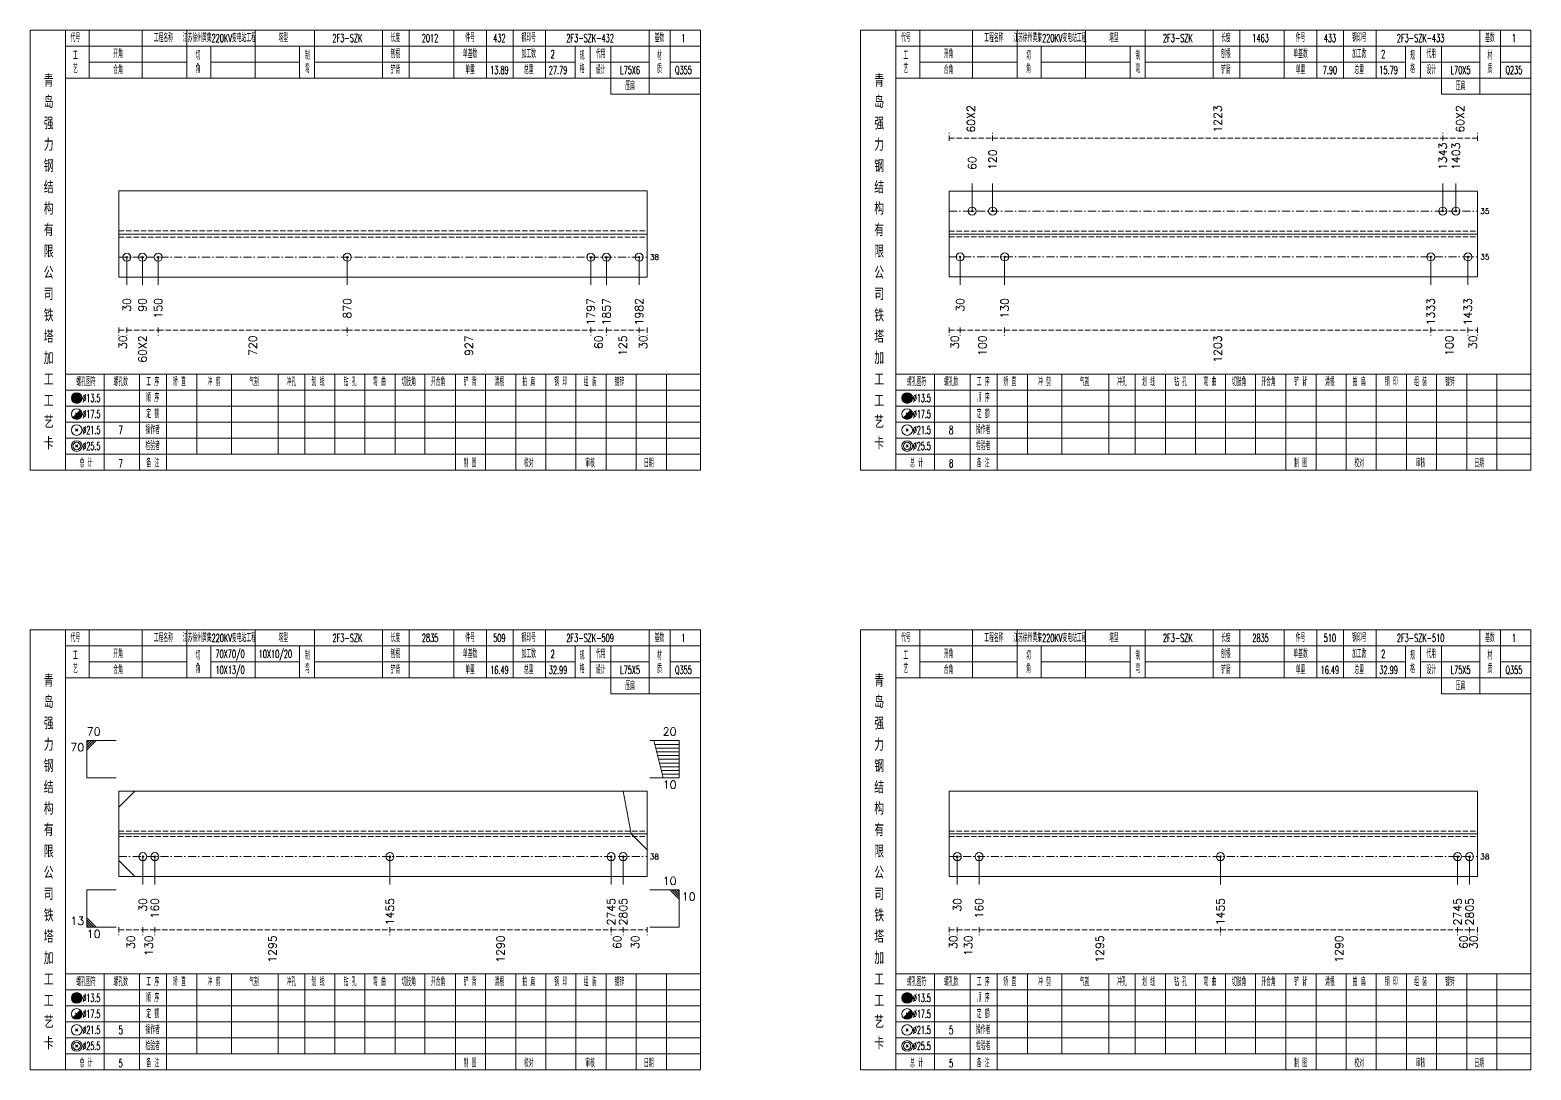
# Model space of a CAD drawing. Extents: x 0 to 4623, y -1159 to 4890.
# Drawn here: x 2803 to 3365, y 2475 to 2865 of the extents above; entities that cross this region are included whole.
import ezdxf
from ezdxf.enums import TextEntityAlignment as Align

# ---------------------------------------------------------------- set-up
doc = ezdxf.new("R2010")
doc.units = 0
doc.header["$MEASUREMENT"] = 0
doc.linetypes.add('一点画线', pattern=[5.2, 3, -1, 0.2, -1])
doc.linetypes.add('虚线', pattern=[2.75, 2, -0.75])
doc.layers.get('0').update_dxf_attribs({"linetype": 'CONTINUOUS', "lineweight": 25})
for name, color, linetype, lineweight in [('1', 7, 'CONTINUOUS', 25), ('4', 7, 'CONTINUOUS', 25), ('5', 7, 'CONTINUOUS', 25)]:
    doc.layers.add(name, color=color, linetype=linetype, lineweight=lineweight)
doc.styles.get("Standard").update_dxf_attribs({"font": 'simplex.shx', "width": 0.7, "height": 3, "bigfont": 'gbhzfs.shx'})

# ---------------------------------------------------------------- blocks, each defined once
blk = doc.blocks.new('孔21.5')
at = {"layer": '5', "color": 7, "linetype": 'Continuous', "lineweight": 13}
for p, q in [((-0.2, -0.2), (0.2, 0.2)), ((-0.2, 0.2), (0.2, -0.2))]:
    blk.add_line(p, q, dxfattribs=at)
blk.add_circle((0, 0), 1, dxfattribs=at)

msp = doc.modelspace()

# ---------------------------------------------------------------- linework, layer by layer
at = {"color": 8, "linetype": '虚线', "lineweight": 9}
for p, q in [((3147.3, 2823.5), (3147.3, 2826.5)), ((3163.549, 2823.5), (3163.549, 2826.5)), ((3163.549, 2823.5), (3163.549, 2826.5)), ((3332.297, 2823.5), (3332.297, 2826.5)), ((3332.297, 2823.5), (3332.297, 2826.5)), ((3345.4, 2823.5), (3345.4, 2826.5)), ((3147.3, 2824.5), (3163.549, 2824.5)), ((3163.549, 2824.5), (3332.297, 2824.5)), ((3332.297, 2824.5), (3345.4, 2824.5)), ((2835.9, 2753.5), (2835.9, 2750.5)), ((2835.9, 2752.5), (2838.9, 2752.5)), ((2838.9, 2753.5), (2838.9, 2750.5)), ((2838.9, 2753.5), (2838.9, 2750.5)), ((2838.9, 2752.5), (2850.669, 2752.5)), ((2850.669, 2753.5), (2850.669, 2750.5)), ((2850.669, 2753.5), (2850.669, 2750.5)), ((2850.669, 2752.5), (2921.56, 2752.5)), ((2921.56, 2753.5), (2921.56, 2750.5)), ((2921.56, 2753.5), (2921.56, 2750.5)), ((2921.56, 2752.5), (3012.831, 2752.5)), ((3012.831, 2753.5), (3012.831, 2750.5)), ((3012.831, 2753.5), (3012.831, 2750.5)), ((3012.831, 2752.5), (3018.739, 2752.5)), ((3018.739, 2753.5), (3018.739, 2750.5)), ((3018.739, 2753.5), (3018.739, 2750.5)), ((3018.739, 2752.5), (3031, 2752.5)), ((3031, 2753.5), (3031, 2750.5)), ((3031, 2753.5), (3031, 2750.5)), ((3031, 2752.5), (3034, 2752.5)), ((3034, 2753.5), (3034, 2750.5)), ((3147.3, 2753.5), (3147.3, 2750.5)), ((3147.3, 2752.5), (3151.362, 2752.5)), ((3151.362, 2753.5), (3151.362, 2750.5)), ((3151.362, 2753.5), (3151.362, 2750.5)), ((3151.362, 2752.5), (3168.049, 2752.5)), ((3168.049, 2753.5), (3168.049, 2750.5)), ((3168.049, 2753.5), (3168.049, 2750.5)), ((3168.049, 2752.5), (3327.797, 2752.5)), ((3327.797, 2753.5), (3327.797, 2750.5)), ((3327.797, 2753.5), (3327.797, 2750.5)), ((3327.797, 2752.5), (3341.776, 2752.5)), ((3341.776, 2753.5), (3341.776, 2750.5)), ((3341.776, 2753.5), (3341.776, 2750.5)), ((3341.776, 2752.5), (3345.4, 2752.5)), ((3345.4, 2753.5), (3345.4, 2750.5)), ((2835.9, 2528.5), (2835.9, 2525.5)), ((2835.9, 2527.5), (2844.9, 2527.5)), ((2844.9, 2528.5), (2844.9, 2525.5)), ((2844.9, 2528.5), (2844.9, 2525.5)), ((2844.9, 2527.5), (2849.4, 2527.5)), ((2849.4, 2528.5), (2849.4, 2525.5)), ((2849.4, 2528.5), (2849.4, 2525.5)), ((2849.4, 2527.5), (2937.57, 2527.5)), ((2937.57, 2528.5), (2937.57, 2525.5)), ((2937.57, 2528.5), (2937.57, 2525.5)), ((2937.57, 2527.5), (3020.5, 2527.5)), ((3020.5, 2528.5), (3020.5, 2525.5)), ((3020.5, 2528.5), (3020.5, 2525.5)), ((3020.5, 2527.5), (3025, 2527.5)), ((3025, 2528.5), (3025, 2525.5)), ((3025, 2528.5), (3025, 2525.5)), ((3025, 2527.5), (3034, 2527.5)), ((3034, 2528.5), (3034, 2525.5)), ((3147.3, 2528.5), (3147.3, 2525.5)), ((3147.3, 2527.5), (3150.3, 2527.5)), ((3150.3, 2528.5), (3150.3, 2525.5)), ((3150.3, 2528.5), (3150.3, 2525.5)), ((3150.3, 2527.5), (3158.48, 2527.5)), ((3158.48, 2528.5), (3158.48, 2525.5)), ((3158.48, 2528.5), (3158.48, 2525.5)), ((3158.48, 2527.5), (3248.97, 2527.5)), ((3248.97, 2528.5), (3248.97, 2525.5)), ((3248.97, 2528.5), (3248.97, 2525.5)), ((3248.97, 2527.5), (3337.9, 2527.5)), ((3337.9, 2528.5), (3337.9, 2525.5)), ((3337.9, 2528.5), (3337.9, 2525.5)), ((3337.9, 2527.5), (3342.4, 2527.5)), ((3342.4, 2528.5), (3342.4, 2525.5)), ((3342.4, 2528.5), (3342.4, 2525.5)), ((3342.4, 2527.5), (3345.4, 2527.5)), ((3345.4, 2528.5), (3345.4, 2525.5))]:
    msp.add_line(p, q, dxfattribs=at)
at = {"color": 7, "linetype": 'Continuous', "lineweight": 18}
for p, q in [((2835.9, 2804.7), (2835.9, 2772.3)), ((2835.9, 2804.7), (3034, 2804.7)), ((3034, 2804.7), (3034, 2772.3)), ((3147.3, 2804.571), (3147.3, 2772.429)), ((3147.3, 2804.571), (3345.4, 2804.571)), ((3345.4, 2804.571), (3345.4, 2772.429)), ((2835.9, 2788.5), (3034, 2788.5)), ((3147.3, 2788.5), (3345.4, 2788.5)), ((2835.9, 2579.5), (2835.9, 2547.5)), ((2835.9, 2579.5), (3034, 2579.5)), ((3034, 2579.5), (3034, 2547.5)), ((3147.3, 2579.5), (3147.3, 2547.5)), ((3147.3, 2579.5), (3345.4, 2579.5)), ((3345.4, 2579.5), (3345.4, 2547.5)), ((2835.9, 2563.5), (3034, 2563.5)), ((3147.3, 2563.5), (3345.4, 2563.5))]:
    msp.add_line(p, q, dxfattribs=at)
at = {"color": 7, "linetype": 'Continuous', "lineweight": 13}
for p, q in [((3155.862, 2797.071), (3155.862, 2807.5)), ((3163.549, 2797.071), (3163.549, 2807.5)), ((3332.297, 2797.071), (3332.297, 2807.5)), ((3337.276, 2797.071), (3337.276, 2807.5)), ((2838.9, 2779.8), (2838.9, 2769.5)), ((2844.761, 2779.8), (2844.761, 2769.5)), ((2850.669, 2779.8), (2850.669, 2769.5)), ((2921.56, 2779.8), (2921.56, 2769.5)), ((3012.831, 2779.8), (3012.831, 2769.5)), ((3018.739, 2779.8), (3018.739, 2769.5)), ((3031, 2779.8), (3031, 2769.5)), ((3151.362, 2779.929), (3151.362, 2769.5)), ((3168.049, 2779.929), (3168.049, 2769.5)), ((3327.797, 2779.929), (3327.797, 2769.5)), ((3341.776, 2779.929), (3341.776, 2769.5)), ((2823.9, 2598.5), (2834.9, 2598.5)), ((2823.9, 2584.5), (2823.9, 2598.5)), ((2824.775, 2598.5), (2823.9, 2597.625)), ((2825.65, 2598.5), (2823.9, 2596.75)), ((2826.525, 2598.5), (2823.9, 2595.875)), ((2827.4, 2598.5), (2823.9, 2595)), ((3046, 2598.5), (3035, 2598.5)), ((3040, 2584.5), (3036.5, 2598.5)), ((3046, 2597.1), (3036.85, 2597.1)), ((3046, 2595.7), (3037.2, 2595.7)), ((3046, 2584.5), (3046, 2598.5)), ((3046, 2594.3), (3037.55, 2594.3)), ((3046, 2592.9), (3037.9, 2592.9)), ((3046, 2591.5), (3038.25, 2591.5)), ((3046, 2590.1), (3038.6, 2590.1)), ((2823.9, 2584.5), (2834.9, 2584.5)), ((3046, 2584.5), (3035, 2584.5)), ((3046, 2588.7), (3038.95, 2588.7)), ((3046, 2587.3), (3039.3, 2587.3)), ((3046, 2585.9), (3039.65, 2585.9)), ((2835.9, 2573.5), (2841.9, 2579.5)), ((3028, 2563.5), (3025, 2579.5)), ((3034, 2557.5), (3028, 2563.5)), ((2835.9, 2553.5), (2841.9, 2547.5)), ((2844.9, 2555), (2844.9, 2544.5)), ((2849.4, 2555), (2849.4, 2544.5)), ((2937.57, 2555), (2937.57, 2544.5)), ((3020.5, 2555), (3020.5, 2544.5)), ((3025, 2555), (3025, 2544.5)), ((3150.3, 2555), (3150.3, 2544.5)), ((3158.48, 2555), (3158.48, 2544.5)), ((3248.97, 2555), (3248.97, 2544.5)), ((3337.9, 2555), (3337.9, 2544.5)), ((3342.4, 2555), (3342.4, 2544.5)), ((2823.9, 2542.5), (2834.9, 2542.5)), ((2823.9, 2542.5), (2823.9, 2528.5)), ((3046, 2542.5), (3035, 2542.5)), ((3042.5, 2542.5), (3046, 2539)), ((3043.375, 2542.5), (3046, 2539.875)), ((3044.25, 2542.5), (3046, 2540.75)), ((3045.125, 2542.5), (3046, 2541.625)), ((3046, 2542.5), (3046, 2528.5)), ((2827.4, 2528.5), (2823.9, 2532)), ((2826.525, 2528.5), (2823.9, 2531.125)), ((2825.65, 2528.5), (2823.9, 2530.25)), ((2824.775, 2528.5), (2823.9, 2529.375)), ((2823.9, 2528.5), (2834.9, 2528.5)), ((3046, 2528.5), (3035, 2528.5))]:
    msp.add_line(p, q, dxfattribs=at)
at = {"color": 3, "linetype": '一点画线', "lineweight": 13}
for p, q in [((3147.3, 2797.071), (3345.4, 2797.071)), ((2835.9, 2779.8), (3034, 2779.8)), ((3147.3, 2779.929), (3345.4, 2779.929)), ((2835.9, 2555), (3034, 2555)), ((3147.3, 2555), (3345.4, 2555))]:
    msp.add_line(p, q, dxfattribs=at)
at = {"color": 1, "linetype": '虚线', "lineweight": 18}
for p, q in [((2835.9, 2789.7), (3034, 2789.7)), ((2835.9, 2787.3), (3034, 2787.3)), ((3147.3, 2789.571), (3345.4, 2789.571)), ((3147.3, 2787.429), (3345.4, 2787.429)), ((2835.9, 2564.5), (3034, 2564.5)), ((2835.9, 2562.5), (3034, 2562.5)), ((3147.3, 2564.5), (3345.4, 2564.5)), ((3147.3, 2562.5), (3345.4, 2562.5))]:
    msp.add_line(p, q, dxfattribs=at)
at = {"layer": '1', "color": 7, "linetype": 'Continuous', "lineweight": 18}
for p, q in [((2835.9, 2772.3), (3034, 2772.3)), ((3147.3, 2772.429), (3345.4, 2772.429)), ((2835.9, 2547.5), (3034, 2547.5)), ((3147.3, 2547.5), (3345.4, 2547.5))]:
    msp.add_line(p, q, dxfattribs=at)
at = {"layer": '4', "color": 1, "linetype": 'Continuous', "lineweight": 18}
for p, q in [((2815.9, 2700), (2815.9, 2865)), ((2824.8, 2847), (2824.8, 2865)), ((2844.6, 2847), (2844.6, 2865)), ((2861.4, 2847), (2861.4, 2865)), ((2887, 2847), (2887, 2865)), ((2909.3, 2847), (2909.3, 2865)), ((2934.8, 2847), (2934.8, 2865)), ((2944.8, 2847), (2944.8, 2865)), ((2961.5, 2847), (2961.5, 2865)), ((2973.7, 2847), (2973.7, 2865)), ((2983.7, 2847), (2983.7, 2865)), ((2995.9, 2847), (2995.9, 2865)), ((3034.8, 2841), (3034.8, 2865)), ((3042.6, 2847), (3042.6, 2865)), ((3127.3, 2700), (3127.3, 2865)), ((3136.2, 2847), (3136.2, 2865)), ((3156, 2847), (3156, 2865)), ((3172.8, 2847), (3172.8, 2865)), ((3198.4, 2847), (3198.4, 2865)), ((3220.7, 2847), (3220.7, 2865)), ((3246.2, 2847), (3246.2, 2865)), ((3256.2, 2847), (3256.2, 2865)), ((3272.9, 2847), (3272.9, 2865)), ((3285.1, 2847), (3285.1, 2865)), ((3295.1, 2847), (3295.1, 2865)), ((3307.3, 2847), (3307.3, 2865)), ((3346.2, 2841), (3346.2, 2865)), ((3354, 2847), (3354, 2865)), ((2815.9, 2859), (3054, 2859)), ((2870.4, 2847), (2870.4, 2859)), ((2903.7, 2847), (2903.7, 2859)), ((3007, 2847), (3007, 2859)), ((3012.6, 2847), (3012.6, 2859)), ((3020.4, 2841), (3020.4, 2859)), ((3127.3, 2859), (3365.4, 2859)), ((3181.8, 2847), (3181.8, 2859)), ((3215.1, 2847), (3215.1, 2859)), ((3318.4, 2847), (3318.4, 2859)), ((3324, 2847), (3324, 2859)), ((3331.8, 2841), (3331.8, 2859)), ((2824.8, 2853), (2861.4, 2853)), ((2870.4, 2853), (2903.7, 2853)), ((2909.3, 2853), (3007, 2853)), ((3012.6, 2853), (3034.8, 2853)), ((3042.6, 2853), (3054, 2853)), ((3136.2, 2853), (3172.8, 2853)), ((3181.8, 2853), (3215.1, 2853)), ((3220.7, 2853), (3318.4, 2853)), ((3324, 2853), (3346.2, 2853)), ((3354, 2853), (3365.4, 2853)), ((2815.9, 2847), (3054, 2847)), ((3127.3, 2847), (3365.4, 2847)), ((3020.4, 2841), (3054, 2841)), ((3331.8, 2841), (3365.4, 2841)), ((2815.9, 2736), (3054, 2736)), ((2830.4, 2700), (2830.4, 2736)), ((2843.7, 2700), (2843.7, 2736)), ((2853.8, 2700), (2853.8, 2736)), ((2865.2, 2706), (2865.2, 2736)), ((2878.1, 2706), (2878.1, 2736)), ((2895.7, 2706), (2895.7, 2736)), ((2905.6, 2706), (2905.6, 2736)), ((2916.9, 2706), (2916.9, 2736)), ((2928.2, 2706), (2928.2, 2736)), ((2939.5, 2706), (2939.5, 2736)), ((2950.7, 2706), (2950.7, 2736)), ((2962.1, 2706), (2962.1, 2736)), ((2973.4, 2706), (2973.4, 2736)), ((2984.7, 2706), (2984.7, 2736)), ((2996, 2706), (2996, 2736)), ((3007.3, 2706), (3007.3, 2736)), ((3018.6, 2706), (3018.6, 2736)), ((3029.9, 2706), (3029.9, 2736)), ((3041.2, 2706), (3041.2, 2736)), ((3127.3, 2736), (3365.4, 2736)), ((3141.8, 2700), (3141.8, 2736)), ((3155.1, 2700), (3155.1, 2736)), ((3165.2, 2700), (3165.2, 2736)), ((3176.6, 2706), (3176.6, 2736)), ((3189.5, 2706), (3189.5, 2736)), ((3207.1, 2706), (3207.1, 2736)), ((3217, 2706), (3217, 2736)), ((3228.3, 2706), (3228.3, 2736)), ((3239.6, 2706), (3239.6, 2736)), ((3250.9, 2706), (3250.9, 2736)), ((3262.1, 2706), (3262.1, 2736)), ((3273.5, 2706), (3273.5, 2736)), ((3284.8, 2706), (3284.8, 2736)), ((3296.1, 2706), (3296.1, 2736)), ((3307.4, 2706), (3307.4, 2736)), ((3318.7, 2706), (3318.7, 2736)), ((3330, 2706), (3330, 2736)), ((3341.3, 2706), (3341.3, 2736)), ((3352.6, 2706), (3352.6, 2736)), ((2815.9, 2730), (3054, 2730)), ((3127.3, 2730), (3365.4, 2730)), ((2815.9, 2724), (3054, 2724)), ((3127.3, 2724), (3365.4, 2724)), ((2815.9, 2718), (3054, 2718)), ((3127.3, 2718), (3365.4, 2718)), ((2815.9, 2712), (3054, 2712)), ((3127.3, 2712), (3365.4, 2712)), ((2815.9, 2706), (3054, 2706)), ((2962.1, 2700), (2962.1, 2706)), ((2973.4, 2700), (2973.4, 2706)), ((2984.7, 2700), (2984.7, 2706)), ((2996, 2700), (2996, 2706)), ((3007.3, 2700), (3007.3, 2706)), ((3018.6, 2700), (3018.6, 2706)), ((3029.9, 2700), (3029.9, 2706)), ((3041.2, 2700), (3041.2, 2706)), ((3127.3, 2706), (3365.4, 2706)), ((3273.5, 2700), (3273.5, 2706)), ((3284.8, 2700), (3284.8, 2706)), ((3296.1, 2700), (3296.1, 2706)), ((3307.4, 2700), (3307.4, 2706)), ((3318.7, 2700), (3318.7, 2706)), ((3330, 2700), (3330, 2706)), ((3341.3, 2700), (3341.3, 2706)), ((3352.6, 2700), (3352.6, 2706)), ((2815.9, 2475), (2815.9, 2640)), ((2824.8, 2622), (2824.8, 2640)), ((2844.6, 2622), (2844.6, 2640)), ((2861.4, 2622), (2861.4, 2640)), ((2887, 2622), (2887, 2640)), ((2909.3, 2622), (2909.3, 2640)), ((2934.8, 2622), (2934.8, 2640)), ((2944.8, 2622), (2944.8, 2640)), ((2961.5, 2622), (2961.5, 2640)), ((2973.7, 2622), (2973.7, 2640)), ((2983.7, 2622), (2983.7, 2640)), ((2995.9, 2622), (2995.9, 2640)), ((3034.8, 2616), (3034.8, 2640)), ((3042.6, 2622), (3042.6, 2640)), ((3127.3, 2475), (3127.3, 2640)), ((3136.2, 2622), (3136.2, 2640)), ((3156, 2622), (3156, 2640)), ((3172.8, 2622), (3172.8, 2640)), ((3198.4, 2622), (3198.4, 2640)), ((3220.7, 2622), (3220.7, 2640)), ((3246.2, 2622), (3246.2, 2640)), ((3256.2, 2622), (3256.2, 2640)), ((3272.9, 2622), (3272.9, 2640)), ((3285.1, 2622), (3285.1, 2640)), ((3295.1, 2622), (3295.1, 2640)), ((3307.3, 2622), (3307.3, 2640)), ((3346.2, 2616), (3346.2, 2640)), ((3354, 2622), (3354, 2640)), ((2815.9, 2634), (3054, 2634)), ((2870.4, 2622), (2870.4, 2634)), ((2903.7, 2622), (2903.7, 2634)), ((3007, 2622), (3007, 2634)), ((3012.6, 2622), (3012.6, 2634)), ((3020.4, 2616), (3020.4, 2634)), ((3127.3, 2634), (3365.4, 2634)), ((3181.8, 2622), (3181.8, 2634)), ((3215.1, 2622), (3215.1, 2634)), ((3318.4, 2622), (3318.4, 2634)), ((3324, 2622), (3324, 2634)), ((3331.8, 2616), (3331.8, 2634)), ((2824.8, 2628), (2861.4, 2628)), ((2870.4, 2628), (2903.7, 2628)), ((2909.3, 2628), (3007, 2628)), ((3012.6, 2628), (3034.8, 2628)), ((3042.6, 2628), (3054, 2628)), ((3136.2, 2628), (3172.8, 2628)), ((3181.8, 2628), (3215.1, 2628)), ((3220.7, 2628), (3318.4, 2628)), ((3324, 2628), (3346.2, 2628)), ((3354, 2628), (3365.4, 2628)), ((2815.9, 2622), (3054, 2622)), ((3127.3, 2622), (3365.4, 2622)), ((3020.4, 2616), (3054, 2616)), ((3331.8, 2616), (3365.4, 2616)), ((2815.9, 2511), (3054, 2511)), ((2830.4, 2475), (2830.4, 2511)), ((2843.7, 2475), (2843.7, 2511)), ((2853.8, 2475), (2853.8, 2511)), ((2865.2, 2481), (2865.2, 2511)), ((2878.1, 2481), (2878.1, 2511)), ((2895.7, 2481), (2895.7, 2511)), ((2905.6, 2481), (2905.6, 2511)), ((2916.9, 2481), (2916.9, 2511)), ((2928.2, 2481), (2928.2, 2511)), ((2939.5, 2481), (2939.5, 2511)), ((2950.7, 2481), (2950.7, 2511)), ((2962.1, 2481), (2962.1, 2511)), ((2973.4, 2481), (2973.4, 2511)), ((2984.7, 2481), (2984.7, 2511)), ((2996, 2481), (2996, 2511)), ((3007.3, 2481), (3007.3, 2511)), ((3018.6, 2481), (3018.6, 2511)), ((3029.9, 2481), (3029.9, 2511)), ((3041.2, 2481), (3041.2, 2511)), ((3127.3, 2511), (3365.4, 2511)), ((3141.8, 2475), (3141.8, 2511)), ((3155.1, 2475), (3155.1, 2511)), ((3165.2, 2475), (3165.2, 2511)), ((3176.6, 2481), (3176.6, 2511)), ((3189.5, 2481), (3189.5, 2511)), ((3207.1, 2481), (3207.1, 2511)), ((3217, 2481), (3217, 2511)), ((3228.3, 2481), (3228.3, 2511)), ((3239.6, 2481), (3239.6, 2511)), ((3250.9, 2481), (3250.9, 2511)), ((3262.1, 2481), (3262.1, 2511)), ((3273.5, 2481), (3273.5, 2511)), ((3284.8, 2481), (3284.8, 2511)), ((3296.1, 2481), (3296.1, 2511)), ((3307.4, 2481), (3307.4, 2511)), ((3318.7, 2481), (3318.7, 2511)), ((3330, 2481), (3330, 2511)), ((3341.3, 2481), (3341.3, 2511)), ((3352.6, 2481), (3352.6, 2511)), ((2815.9, 2505), (3054, 2505)), ((3127.3, 2505), (3365.4, 2505)), ((2815.9, 2499), (3054, 2499)), ((3127.3, 2499), (3365.4, 2499)), ((2815.9, 2493), (3054, 2493)), ((3127.3, 2493), (3365.4, 2493)), ((2815.9, 2487), (3054, 2487)), ((3127.3, 2487), (3365.4, 2487)), ((2815.9, 2481), (3054, 2481)), ((2962.1, 2475), (2962.1, 2481)), ((2973.4, 2475), (2973.4, 2481)), ((2984.7, 2475), (2984.7, 2481)), ((2996, 2475), (2996, 2481)), ((3007.3, 2475), (3007.3, 2481)), ((3018.6, 2475), (3018.6, 2481)), ((3029.9, 2475), (3029.9, 2481)), ((3041.2, 2475), (3041.2, 2481)), ((3127.3, 2481), (3365.4, 2481)), ((3273.5, 2475), (3273.5, 2481)), ((3284.8, 2475), (3284.8, 2481)), ((3296.1, 2475), (3296.1, 2481)), ((3307.4, 2475), (3307.4, 2481)), ((3318.7, 2475), (3318.7, 2481)), ((3330, 2475), (3330, 2481)), ((3341.3, 2475), (3341.3, 2481)), ((3352.6, 2475), (3352.6, 2481))]:
    msp.add_line(p, q, dxfattribs=at)
at = {"layer": '4', "color": 7, "linetype": 'Continuous', "lineweight": 13}
for p, q in [((2819.9, 2726.8), (2820.3, 2727.2)), ((2820.3, 2726.8), (2819.9, 2727.2)), ((3131.3, 2726.8), (3131.7, 2727.2)), ((3131.7, 2726.8), (3131.3, 2727.2)), ((2818.686, 2719.586), (2821.514, 2722.414)), ((2819.7, 2721.4), (2820.5, 2720.6)), ((3130.086, 2719.586), (3132.914, 2722.414)), ((3131.1, 2721.4), (3131.9, 2720.6)), ((2819.7, 2714.6), (2820.5, 2715.4)), ((2819.7, 2715.4), (2820.5, 2714.6)), ((3131.1, 2714.6), (3131.9, 2715.4)), ((3131.1, 2715.4), (3131.9, 2714.6)), ((2819.7, 2708.6), (2820.5, 2709.4)), ((2819.7, 2709.4), (2820.5, 2708.6)), ((3131.1, 2708.6), (3131.9, 2709.4)), ((3131.1, 2709.4), (3131.9, 2708.6)), ((2819.9, 2501.8), (2820.3, 2502.2)), ((2820.3, 2501.8), (2819.9, 2502.2)), ((3131.3, 2501.8), (3131.7, 2502.2)), ((3131.7, 2501.8), (3131.3, 2502.2)), ((2818.686, 2494.586), (2821.514, 2497.414)), ((2819.7, 2496.4), (2820.5, 2495.6)), ((3130.086, 2494.586), (3132.914, 2497.414)), ((3131.1, 2496.4), (3131.9, 2495.6)), ((2819.7, 2489.6), (2820.5, 2490.4)), ((2819.7, 2490.4), (2820.5, 2489.6)), ((3131.1, 2489.6), (3131.9, 2490.4)), ((3131.1, 2490.4), (3131.9, 2489.6)), ((2819.7, 2483.6), (2820.5, 2484.4)), ((2819.7, 2484.4), (2820.5, 2483.6)), ((3131.1, 2483.6), (3131.9, 2484.4)), ((3131.1, 2484.4), (3131.9, 2483.6))]:
    msp.add_line(p, q, dxfattribs=at)
at = {"layer": '4', "color": 1, "linetype": 'Continuous', "lineweight": 18}
for points in [[(2802.6, 2865), (2802.6, 2700), (3054, 2700), (3054, 2865)], [(3114, 2865), (3114, 2700), (3365.4, 2700), (3365.4, 2865)], [(2802.6, 2640), (2802.6, 2475), (3054, 2475), (3054, 2640)], [(3114, 2640), (3114, 2475), (3365.4, 2475), (3365.4, 2640)]]:
    msp.add_lwpolyline(points, close=True, dxfattribs=at)
at = {"layer": '4', "color": 7, "linetype": 'Continuous', "lineweight": 13}
for centre, radius in [((2820.1, 2727), 2), ((2820.1, 2727), 1.8), ((2820.1, 2727), 1.6), ((2820.1, 2727), 1.4), ((2820.1, 2727), 1.2), ((2820.1, 2727), 1), ((2820.1, 2727), 0.8), ((2820.1, 2727), 0.6), ((2820.1, 2727), 0.4), ((2820.1, 2727), 0.2), ((3131.5, 2727), 2), ((3131.5, 2727), 1.8), ((3131.5, 2727), 1.6), ((3131.5, 2727), 1.4), ((3131.5, 2727), 1.2), ((3131.5, 2727), 1), ((3131.5, 2727), 0.8), ((3131.5, 2727), 0.6), ((3131.5, 2727), 0.4), ((3131.5, 2727), 0.2), ((2820.1, 2721), 2), ((3131.5, 2721), 2), ((2820.1, 2715), 2), ((3131.5, 2715), 2), ((2820.1, 2709), 2), ((2820.1, 2709), 1.4), ((3131.5, 2709), 2), ((3131.5, 2709), 1.4), ((2820.1, 2502), 2), ((2820.1, 2502), 1.8), ((2820.1, 2502), 1.6), ((2820.1, 2502), 1.4), ((2820.1, 2502), 1.2), ((2820.1, 2502), 1), ((2820.1, 2502), 0.8), ((2820.1, 2502), 0.6), ((2820.1, 2502), 0.4), ((2820.1, 2502), 0.2), ((3131.5, 2502), 2), ((3131.5, 2502), 1.8), ((3131.5, 2502), 1.6), ((3131.5, 2502), 1.4), ((3131.5, 2502), 1.2), ((3131.5, 2502), 1), ((3131.5, 2502), 0.8), ((3131.5, 2502), 0.6), ((3131.5, 2502), 0.4), ((3131.5, 2502), 0.2), ((2820.1, 2496), 2), ((3131.5, 2496), 2), ((2820.1, 2490), 2), ((3131.5, 2490), 2), ((2820.1, 2484), 2), ((2820.1, 2484), 1.4), ((3131.5, 2484), 2), ((3131.5, 2484), 1.4)]:
    msp.add_circle(centre, radius, dxfattribs=at)
for centre, radius in [((2820.1, 2721), 1.8), ((2820.1, 2721), 1.6), ((2820.1, 2721), 1.4), ((2820.1, 2721), 1.2), ((2820.1, 2721), 1), ((2820.1, 2721), 0.8), ((2820.1, 2721), 0.6), ((2820.1, 2721), 0.4), ((2820.1, 2721), 0.2), ((3131.5, 2721), 1.8), ((3131.5, 2721), 1.6), ((3131.5, 2721), 1.4), ((3131.5, 2721), 1.2), ((3131.5, 2721), 1), ((3131.5, 2721), 0.8), ((3131.5, 2721), 0.6), ((3131.5, 2721), 0.4), ((3131.5, 2721), 0.2), ((2820.1, 2496), 1.8), ((2820.1, 2496), 1.6), ((2820.1, 2496), 1.4), ((2820.1, 2496), 1.2), ((2820.1, 2496), 1), ((2820.1, 2496), 0.8), ((2820.1, 2496), 0.6), ((2820.1, 2496), 0.4), ((2820.1, 2496), 0.2), ((3131.5, 2496), 1.8), ((3131.5, 2496), 1.6), ((3131.5, 2496), 1.4), ((3131.5, 2496), 1.2), ((3131.5, 2496), 1), ((3131.5, 2496), 0.8), ((3131.5, 2496), 0.6), ((3131.5, 2496), 0.4), ((3131.5, 2496), 0.2)]:
    msp.add_arc(centre, radius, 225, 45, dxfattribs=at)

# ---------------------------------------------------------------- block references
at = {"color": 7, "linetype": 'Continuous', "lineweight": 13, "xscale": 1.5, "yscale": 1.5, "zscale": 1.5}
for p in [(3155.862, 2797.071), (3163.549, 2797.071), (3332.297, 2797.071), (3337.276, 2797.071)]:
    msp.add_blockref('孔21.5', p, dxfattribs=at)
at = {"layer": '1', "color": 7, "linetype": 'Continuous', "lineweight": 13, "xscale": 1.5, "yscale": 1.5, "zscale": 1.5}
for p in [(2838.9, 2779.8), (2844.761, 2779.8), (2850.669, 2779.8), (2921.56, 2779.8), (3012.831, 2779.8), (3018.739, 2779.8), (3031, 2779.8), (3151.362, 2779.929), (3168.049, 2779.929), (3327.797, 2779.929), (3341.776, 2779.929), (2844.9, 2555), (2849.4, 2555), (2937.57, 2555), (3020.5, 2555), (3025, 2555), (3150.3, 2555), (3158.48, 2555), (3248.97, 2555), (3337.9, 2555), (3342.4, 2555)]:
    msp.add_blockref('孔21.5', p, dxfattribs=at)

# ---------------------------------------------------------------- texts
at = {"color": 8, "linetype": 'Continuous', "lineweight": 9}
for s, p in [('60X2', (3155.424, 2826.5)), ('1223', (3247.923, 2826.5)), ('60X2', (3338.849, 2826.5))]:
    msp.add_text(s, height=3, rotation=90, dxfattribs=at).set_placement(p, align=Align.MIDDLE_LEFT)
at = {"color": 7, "linetype": 'Continuous', "lineweight": 13}
for s, p in [('120', (3163.549, 2812.5)), ('1343', (3332.297, 2812.5)), ('1403', (3337.276, 2812.5)), ('60', (3155.862, 2812.5))]:
    msp.add_text(s, height=3, rotation=90, dxfattribs=at).set_placement(p, align=Align.MIDDLE_LEFT)
for s, p in [('35', (3346.4, 2797.071)), ('38', (3035, 2779.8)), ('35', (3346.4, 2779.929)), ('38', (3035, 2555)), ('38', (3346.4, 2555))]:
    msp.add_text(s, height=2, dxfattribs=at).set_placement(p, align=Align.MIDDLE_LEFT)
at = {"color": 8, "linetype": 'Continuous', "lineweight": 9}
for s, p in [('30', (2837.4, 2750.5)), ('60X2', (2844.784, 2750.5)), ('720', (2886.114, 2750.5)), ('927', (2967.195, 2750.5)), ('60', (3015.785, 2750.5)), ('125', (3024.869, 2750.5)), ('30', (3032.5, 2750.5)), ('30', (3149.331, 2750.5)), ('100', (3159.706, 2750.5)), ('1203', (3247.923, 2750.5)), ('100', (3334.786, 2750.5)), ('30', (3343.588, 2750.5)), ('30', (2840.4, 2525.5)), ('130', (2847.15, 2525.5)), ('1295', (2893.485, 2525.5)), ('1290', (2979.035, 2525.5)), ('60', (3022.75, 2525.5)), ('30', (3029.5, 2525.5)), ('30', (3148.8, 2525.5)), ('130', (3154.39, 2525.5)), ('1295', (3203.725, 2525.5)), ('1290', (3293.435, 2525.5)), ('60', (3340.15, 2525.5)), ('30', (3343.9, 2525.5))]:
    msp.add_text(s, height=3, rotation=90, dxfattribs=at).set_placement(p, align=Align.MIDDLE_RIGHT)
at = {"color": 7, "linetype": 'Continuous', "lineweight": 13}
msp.add_text('70', height=3, dxfattribs=at).set_placement((2823.9, 2599.5), align=Align.BOTTOM_LEFT)
for s, p in [('20', (3045, 2599.5)), ('10', (3045, 2543.5)), ('13', (2822.9, 2528.5))]:
    msp.add_text(s, height=3, dxfattribs=at).set_placement(p, align=Align.BOTTOM_RIGHT)
for s, p in [('70', (2822.9, 2597.5)), ('10', (3045, 2583.5))]:
    msp.add_text(s, height=3, dxfattribs=at).set_placement(p, align=Align.TOP_RIGHT)
for p in [(3047, 2541.5), (2823.9, 2527.5)]:
    msp.add_text('10', height=3, dxfattribs=at).set_placement(p, align=Align.TOP_LEFT)
at = {"layer": '1', "color": 7, "linetype": 'Continuous', "lineweight": 13}
for s, p in [('30', (2838.9, 2764.5)), ('90', (2844.761, 2764.5)), ('150', (2850.669, 2764.5)), ('870', (2921.56, 2764.5)), ('1797', (3012.831, 2764.5)), ('1857', (3018.739, 2764.5)), ('1982', (3031, 2764.5)), ('30', (3151.362, 2764.5)), ('130', (3168.049, 2764.5)), ('1333', (3327.797, 2764.5)), ('1433', (3341.776, 2764.5)), ('30', (2844.9, 2539.5)), ('160', (2849.4, 2539.5)), ('1455', (2937.57, 2539.5)), ('2745', (3020.5, 2539.5)), ('2805', (3025, 2539.5)), ('30', (3150.3, 2539.5)), ('160', (3158.48, 2539.5)), ('1455', (3248.97, 2539.5)), ('2745', (3337.9, 2539.5)), ('2805', (3342.4, 2539.5))]:
    msp.add_text(s, height=3, rotation=90, dxfattribs=at).set_placement(p, align=Align.MIDDLE_RIGHT)
at = {"layer": '4', "color": 1, "linetype": 'Continuous', "lineweight": 13}
for s, height, width, p in [('代号', 3, 0.6, (2819.6, 2862)), ('工程名称', 3, 0.6, (2852.6, 2862)), ('江苏徐州黄集220KV变电站工程', 3, 0.6, (2873.6, 2862)), ('塔型', 3, 0.6, (2897.6, 2862)), ('2F3-SZK', 3, 0.6, (2921.6, 2862)), ('长度', 3, 0.6, (2939.6, 2862)), ('2012', 3, 0.6, (2952.6, 2862)), ('件号', 3, 0.6, (2967.6, 2862)), ('432', 3, 0.6, (2978.6, 2862)), ('钢印号', 3, 0.6, (2989.6, 2862)), ('2F3-SZK-432', 3, 0.6, (3012.6, 2862)), ('基数', 3, 0.6, (3038.6, 2862)), ('1', 3, 0.6, (3047.6, 2862)), ('代号', 3, 0.6, (3131, 2862)), ('工程名称', 3, 0.6, (3164, 2862)), ('江苏徐州黄集220KV变电站工程', 3, 0.6, (3185, 2862)), ('塔型', 3, 0.6, (3209, 2862)), ('2F3-SZK', 3, 0.6, (3233, 2862)), ('长度', 3, 0.6, (3251, 2862)), ('1463', 3, 0.6, (3264, 2862)), ('件号', 3, 0.6, (3279, 2862)), ('433', 3, 0.6, (3290, 2862)), ('钢印号', 3, 0.6, (3301, 2862)), ('2F3-SZK-433', 3, 0.6, (3324, 2862)), ('基数', 3, 0.6, (3350, 2862)), ('1', 3, 0.6, (3359, 2862)), ('工', 3, 0.6, (2819.6, 2855.4)), ('开角', 3, 0.6, (2835.6, 2856)), ('切', 3, 0.6, (2865.6, 2855.4)), ('制', 3, 0.6, (2906.6, 2855.4)), ('刨根', 3, 0.6, (2939.6, 2856)), ('单基数', 3, 0.6, (2967.6, 2856)), ('加工数', 3, 0.6, (2989.6, 2856)), ('2', 3, 0.6, (2998.6, 2856)), ('规', 3, 0.6, (3009.6, 2855.4)), ('代用', 3, 0.6, (3016.6, 2856)), ('材', 3, 0.6, (3038.6, 2855.4)), ('工', 3, 0.6, (3131, 2855.4)), ('开角', 3, 0.6, (3147, 2856)), ('切', 3, 0.6, (3177, 2855.4)), ('制', 3, 0.6, (3218, 2855.4)), ('刨根', 3, 0.6, (3251, 2856)), ('单基数', 3, 0.6, (3279, 2856)), ('加工数', 3, 0.6, (3301, 2856)), ('2', 3, 0.6, (3310, 2856)), ('规', 3, 0.6, (3321, 2855.4)), ('代用', 3, 0.6, (3328, 2856)), ('材', 3, 0.6, (3350, 2855.4)), ('青', 4.6, 0.8, (2809.6, 2846)), ('艺', 3, 0.6, (2819.6, 2850.4)), ('合角', 3, 0.6, (2835.6, 2850)), ('角', 3, 0.6, (2865.6, 2850.4)), ('弯', 3, 0.6, (2906.6, 2850.4)), ('铲背', 3, 0.6, (2939.6, 2850)), ('单重', 3, 0.6, (2967.6, 2850)), ('13.89', 3, 0.6, (2978.6, 2850)), ('总重', 3, 0.6, (2989.6, 2850)), ('27.79', 3, 0.6, (3000.6, 2850)), ('格', 3, 0.6, (3009.6, 2850.4)), ('设计', 3, 0.6, (3016.6, 2850)), ('L75X6', 3, 0.6, (3027.6, 2850)), ('质', 3, 0.6, (3038.6, 2850.4)), ('Q355', 3, 0.6, (3047.6, 2850)), ('青', 4.6, 0.8, (3121, 2846)), ('艺', 3, 0.6, (3131, 2850.4)), ('合角', 3, 0.6, (3147, 2850)), ('角', 3, 0.6, (3177, 2850.4)), ('弯', 3, 0.6, (3218, 2850.4)), ('铲背', 3, 0.6, (3251, 2850)), ('单重', 3, 0.6, (3279, 2850)), ('7.90', 3, 0.6, (3290, 2850)), ('总重', 3, 0.6, (3301, 2850)), ('15.79', 3, 0.6, (3312, 2850)), ('格', 3, 0.6, (3321, 2850.4)), ('设计', 3, 0.6, (3328, 2850)), ('L70X5', 3, 0.6, (3339, 2850)), ('质', 3, 0.6, (3350, 2850.4)), ('Q235', 3, 0.6, (3359, 2850)), ('压扁', 3, 0.6, (3027.6, 2844)), ('压扁', 3, 0.6, (3339, 2844)), ('岛', 4.6, 0.8, (2809.6, 2838)), ('岛', 4.6, 0.8, (3121, 2838)), ('强', 4.6, 0.8, (2809.6, 2830)), ('强', 4.6, 0.8, (3121, 2830)), ('力', 4.6, 0.8, (2809.6, 2822)), ('力', 4.6, 0.8, (3121, 2822)), ('钢', 4.6, 0.8, (2809.6, 2814)), ('钢', 4.6, 0.8, (3121, 2814)), ('结', 4.6, 0.8, (2809.6, 2806)), ('结', 4.6, 0.8, (3121, 2806)), ('构', 4.6, 0.8, (2809.6, 2798)), ('构', 4.6, 0.8, (3121, 2798)), ('有', 4.6, 0.8, (2809.6, 2790)), ('有', 4.6, 0.8, (3121, 2790)), ('限', 4.6, 0.8, (2809.6, 2782)), ('限', 4.6, 0.8, (3121, 2782)), ('公', 4.6, 0.8, (2809.6, 2774)), ('公', 4.6, 0.8, (3121, 2774)), ('司', 4.6, 0.8, (2809.6, 2766)), ('司', 4.6, 0.8, (3121, 2766)), ('铁', 4.6, 0.8, (2809.6, 2758)), ('铁', 4.6, 0.8, (3121, 2758)), ('塔', 4.6, 0.8, (2809.6, 2750)), ('塔', 4.6, 0.8, (3121, 2750)), ('加', 4.6, 0.8, (2809.6, 2742)), ('加', 4.6, 0.8, (3121, 2742)), ('工', 4.6, 0.8, (2809.6, 2734)), ('工', 4.6, 0.8, (3121, 2734)), ('螺孔图符', 3, 0.6, (2823.6, 2733)), ('螺孔数', 3, 0.6, (2836.6, 2733)), ('工 序', 3, 0.6, (2848.6, 2733)), ('矫 直', 3, 0.6, (2858.6, 2733)), ('冲 剪', 3, 0.6, (2871.6, 2733)), ('气割', 3, 0.6, (2886.6, 2733)), ('冲孔', 3, 0.6, (2900.6, 2733)), ('划 线', 3, 0.6, (2910.6, 2733)), ('钻 孔', 3, 0.6, (2922.6, 2733)), ('弯 曲', 3, 0.6, (2933.6, 2733)), ('切肢角', 3, 0.6, (2944.6, 2733)), ('开合角', 3, 0.6, (2955.6, 2733)), ('铲 背', 3, 0.6, (2967.6, 2733)), ('清根', 3, 0.6, (2978.6, 2733)), ('拍 扁', 3, 0.6, (2989.6, 2733)), ('钢 印', 3, 0.6, (3001.6, 2733)), ('组 装', 3, 0.6, (3012.6, 2733)), ('镀锌', 3, 0.6, (3023.6, 2733)), ('螺孔图符', 3, 0.6, (3135, 2733)), ('螺孔数', 3, 0.6, (3148, 2733)), ('工 序', 3, 0.6, (3160, 2733)), ('矫 直', 3, 0.6, (3170, 2733)), ('冲 剪', 3, 0.6, (3183, 2733)), ('气割', 3, 0.6, (3198, 2733)), ('冲孔', 3, 0.6, (3212, 2733)), ('划 线', 3, 0.6, (3222, 2733)), ('钻 孔', 3, 0.6, (3234, 2733)), ('弯 曲', 3, 0.6, (3245, 2733)), ('切肢角', 3, 0.6, (3256, 2733)), ('开合角', 3, 0.6, (3267, 2733)), ('铲 背', 3, 0.6, (3279, 2733)), ('清根', 3, 0.6, (3290, 2733)), ('拍 扁', 3, 0.6, (3301, 2733)), ('钢 印', 3, 0.6, (3313, 2733)), ('组 装', 3, 0.6, (3324, 2733)), ('镀锌', 3, 0.6, (3335, 2733)), ('工', 4.6, 0.8, (2809.6, 2726)), ('%%C13.5', 3, 0.5, (2825.6, 2727)), ('顺 序', 3, 0.6, (2848.6, 2727)), ('工', 4.6, 0.8, (3121, 2726)), ('%%C13.5', 3, 0.5, (3137, 2727)), ('顺 序', 3, 0.6, (3160, 2727)), ('艺', 4.6, 0.8, (2809.6, 2718)), ('%%C17.5', 3, 0.5, (2825.6, 2721)), ('定 额', 3, 0.6, (2848.6, 2721)), ('艺', 4.6, 0.8, (3121, 2718)), ('%%C17.5', 3, 0.5, (3137, 2721)), ('定 额', 3, 0.6, (3160, 2721)), ('卡', 4.6, 0.8, (2809.6, 2710)), ('%%C21.5', 3, 0.5, (2825.6, 2715)), ('7', 3.2, 0.6, (2836.6, 2715)), ('操作者', 3, 0.6, (2848.6, 2715)), ('卡', 4.6, 0.8, (3121, 2710)), ('%%C21.5', 3, 0.5, (3137, 2715)), ('8', 3.2, 0.6, (3148, 2715)), ('操作者', 3, 0.6, (3160, 2715)), ('%%C25.5', 3, 0.5, (2825.6, 2709)), ('检验者', 3, 0.6, (2848.6, 2709)), ('%%C25.5', 3, 0.5, (3137, 2709)), ('检验者', 3, 0.6, (3160, 2709)), ('总 计', 3, 0.6, (2823.6, 2702.5)), ('7', 3, 0.6, (2836.6, 2702.5)), ('备 注', 3, 0.6, (2848.6, 2702.5)), ('制 图', 3, 0.6, (2967.6, 2702.5)), ('校对', 3, 0.6, (2989.6, 2702.5)), ('审核', 3, 0.6, (3012.6, 2702.5)), ('日期', 3, 0.6, (3034.6, 2702.5)), ('总 计', 3, 0.6, (3135, 2702.5)), ('8', 3, 0.6, (3148, 2702.5)), ('备 注', 3, 0.6, (3160, 2702.5)), ('制 图', 3, 0.6, (3279, 2702.5)), ('校对', 3, 0.6, (3301, 2702.5)), ('审核', 3, 0.6, (3324, 2702.5)), ('日期', 3, 0.6, (3346, 2702.5)), ('代号', 3, 0.6, (2819.6, 2637)), ('工程名称', 3, 0.6, (2852.6, 2637)), ('江苏徐州黄集220KV变电站工程', 3, 0.6, (2873.6, 2637)), ('塔型', 3, 0.6, (2897.6, 2637)), ('2F3-SZK', 3, 0.6, (2921.6, 2637)), ('长度', 3, 0.6, (2939.6, 2637)), ('2835', 3, 0.6, (2952.6, 2637)), ('件号', 3, 0.6, (2967.6, 2637)), ('509', 3, 0.6, (2978.6, 2637)), ('钢印号', 3, 0.6, (2989.6, 2637)), ('2F3-SZK-509', 3, 0.6, (3012.6, 2637)), ('基数', 3, 0.6, (3038.6, 2637)), ('1', 3, 0.6, (3047.6, 2637)), ('代号', 3, 0.6, (3131, 2637)), ('工程名称', 3, 0.6, (3164, 2637)), ('江苏徐州黄集220KV变电站工程', 3, 0.6, (3185, 2637)), ('塔型', 3, 0.6, (3209, 2637)), ('2F3-SZK', 3, 0.6, (3233, 2637)), ('长度', 3, 0.6, (3251, 2637)), ('2835', 3, 0.6, (3264, 2637)), ('件号', 3, 0.6, (3279, 2637)), ('510', 3, 0.6, (3290, 2637)), ('钢印号', 3, 0.6, (3301, 2637)), ('2F3-SZK-510', 3, 0.6, (3324, 2637)), ('基数', 3, 0.6, (3350, 2637)), ('1', 3, 0.6, (3359, 2637)), ('工', 3, 0.6, (2819.6, 2630.4)), ('开角', 3, 0.6, (2835.6, 2631)), ('切', 3, 0.6, (2865.6, 2630.4)), ('70X70/0', 3, 0.6, (2877.6, 2631)), ('10X10/20', 3, 0.6, (2894.6, 2631)), ('制', 3, 0.6, (2906.6, 2630.4)), ('刨根', 3, 0.6, (2939.6, 2631)), ('单基数', 3, 0.6, (2967.6, 2631)), ('加工数', 3, 0.6, (2989.6, 2631)), ('2', 3, 0.6, (2998.6, 2631)), ('规', 3, 0.6, (3009.6, 2630.4)), ('代用', 3, 0.6, (3016.6, 2631)), ('材', 3, 0.6, (3038.6, 2630.4)), ('工', 3, 0.6, (3131, 2630.4)), ('开角', 3, 0.6, (3147, 2631)), ('切', 3, 0.6, (3177, 2630.4)), ('制', 3, 0.6, (3218, 2630.4)), ('刨根', 3, 0.6, (3251, 2631)), ('单基数', 3, 0.6, (3279, 2631)), ('加工数', 3, 0.6, (3301, 2631)), ('2', 3, 0.6, (3310, 2631)), ('规', 3, 0.6, (3321, 2630.4)), ('代用', 3, 0.6, (3328, 2631)), ('材', 3, 0.6, (3350, 2630.4)), ('青', 4.6, 0.8, (2809.6, 2621)), ('艺', 3, 0.6, (2819.6, 2625.4)), ('合角', 3, 0.6, (2835.6, 2625)), ('角', 3, 0.6, (2865.6, 2625.4)), ('10X13/0', 3, 0.6, (2877.6, 2625)), ('弯', 3, 0.6, (2906.6, 2625.4)), ('铲背', 3, 0.6, (2939.6, 2625)), ('单重', 3, 0.6, (2967.6, 2625)), ('16.49', 3, 0.6, (2978.6, 2625)), ('总重', 3, 0.6, (2989.6, 2625)), ('32.99', 3, 0.6, (3000.6, 2625)), ('格', 3, 0.6, (3009.6, 2625.4)), ('设计', 3, 0.6, (3016.6, 2625)), ('L75X5', 3, 0.6, (3027.6, 2625)), ('质', 3, 0.6, (3038.6, 2625.4)), ('Q355', 3, 0.6, (3047.6, 2625)), ('青', 4.6, 0.8, (3121, 2621)), ('艺', 3, 0.6, (3131, 2625.4)), ('合角', 3, 0.6, (3147, 2625)), ('角', 3, 0.6, (3177, 2625.4)), ('弯', 3, 0.6, (3218, 2625.4)), ('铲背', 3, 0.6, (3251, 2625)), ('单重', 3, 0.6, (3279, 2625)), ('16.49', 3, 0.6, (3290, 2625)), ('总重', 3, 0.6, (3301, 2625)), ('32.99', 3, 0.6, (3312, 2625)), ('格', 3, 0.6, (3321, 2625.4)), ('设计', 3, 0.6, (3328, 2625)), ('L75X5', 3, 0.6, (3339, 2625)), ('质', 3, 0.6, (3350, 2625.4)), ('Q355', 3, 0.6, (3359, 2625)), ('压扁', 3, 0.6, (3027.6, 2619)), ('压扁', 3, 0.6, (3339, 2619)), ('岛', 4.6, 0.8, (2809.6, 2613)), ('岛', 4.6, 0.8, (3121, 2613)), ('强', 4.6, 0.8, (2809.6, 2605)), ('强', 4.6, 0.8, (3121, 2605)), ('力', 4.6, 0.8, (2809.6, 2597)), ('力', 4.6, 0.8, (3121, 2597)), ('钢', 4.6, 0.8, (2809.6, 2589)), ('钢', 4.6, 0.8, (3121, 2589)), ('结', 4.6, 0.8, (2809.6, 2581)), ('结', 4.6, 0.8, (3121, 2581)), ('构', 4.6, 0.8, (2809.6, 2573)), ('构', 4.6, 0.8, (3121, 2573)), ('有', 4.6, 0.8, (2809.6, 2565)), ('有', 4.6, 0.8, (3121, 2565)), ('限', 4.6, 0.8, (2809.6, 2557)), ('限', 4.6, 0.8, (3121, 2557)), ('公', 4.6, 0.8, (2809.6, 2549)), ('公', 4.6, 0.8, (3121, 2549)), ('司', 4.6, 0.8, (2809.6, 2541)), ('司', 4.6, 0.8, (3121, 2541)), ('铁', 4.6, 0.8, (2809.6, 2533)), ('铁', 4.6, 0.8, (3121, 2533)), ('塔', 4.6, 0.8, (2809.6, 2525)), ('塔', 4.6, 0.8, (3121, 2525)), ('加', 4.6, 0.8, (2809.6, 2517)), ('加', 4.6, 0.8, (3121, 2517)), ('工', 4.6, 0.8, (2809.6, 2509)), ('工', 4.6, 0.8, (3121, 2509)), ('螺孔图符', 3, 0.6, (2823.6, 2508)), ('螺孔数', 3, 0.6, (2836.6, 2508)), ('工 序', 3, 0.6, (2848.6, 2508)), ('矫 直', 3, 0.6, (2858.6, 2508)), ('冲 剪', 3, 0.6, (2871.6, 2508)), ('气割', 3, 0.6, (2886.6, 2508)), ('冲孔', 3, 0.6, (2900.6, 2508)), ('划 线', 3, 0.6, (2910.6, 2508)), ('钻 孔', 3, 0.6, (2922.6, 2508)), ('弯 曲', 3, 0.6, (2933.6, 2508)), ('切肢角', 3, 0.6, (2944.6, 2508)), ('开合角', 3, 0.6, (2955.6, 2508)), ('铲 背', 3, 0.6, (2967.6, 2508)), ('清根', 3, 0.6, (2978.6, 2508)), ('拍 扁', 3, 0.6, (2989.6, 2508)), ('钢 印', 3, 0.6, (3001.6, 2508)), ('组 装', 3, 0.6, (3012.6, 2508)), ('镀锌', 3, 0.6, (3023.6, 2508)), ('螺孔图符', 3, 0.6, (3135, 2508)), ('螺孔数', 3, 0.6, (3148, 2508)), ('工 序', 3, 0.6, (3160, 2508)), ('矫 直', 3, 0.6, (3170, 2508)), ('冲 剪', 3, 0.6, (3183, 2508)), ('气割', 3, 0.6, (3198, 2508)), ('冲孔', 3, 0.6, (3212, 2508)), ('划 线', 3, 0.6, (3222, 2508)), ('钻 孔', 3, 0.6, (3234, 2508)), ('弯 曲', 3, 0.6, (3245, 2508)), ('切肢角', 3, 0.6, (3256, 2508)), ('开合角', 3, 0.6, (3267, 2508)), ('铲 背', 3, 0.6, (3279, 2508)), ('清根', 3, 0.6, (3290, 2508)), ('拍 扁', 3, 0.6, (3301, 2508)), ('钢 印', 3, 0.6, (3313, 2508)), ('组 装', 3, 0.6, (3324, 2508)), ('镀锌', 3, 0.6, (3335, 2508)), ('工', 4.6, 0.8, (2809.6, 2501)), ('%%C13.5', 3, 0.5, (2825.6, 2502)), ('顺 序', 3, 0.6, (2848.6, 2502)), ('工', 4.6, 0.8, (3121, 2501)), ('%%C13.5', 3, 0.5, (3137, 2502)), ('顺 序', 3, 0.6, (3160, 2502)), ('艺', 4.6, 0.8, (2809.6, 2493)), ('%%C17.5', 3, 0.5, (2825.6, 2496)), ('定 额', 3, 0.6, (2848.6, 2496)), ('艺', 4.6, 0.8, (3121, 2493)), ('%%C17.5', 3, 0.5, (3137, 2496)), ('定 额', 3, 0.6, (3160, 2496)), ('卡', 4.6, 0.8, (2809.6, 2485)), ('%%C21.5', 3, 0.5, (2825.6, 2490)), ('5', 3.2, 0.6, (2836.6, 2490)), ('操作者', 3, 0.6, (2848.6, 2490)), ('卡', 4.6, 0.8, (3121, 2485)), ('%%C21.5', 3, 0.5, (3137, 2490)), ('5', 3.2, 0.6, (3148, 2490)), ('操作者', 3, 0.6, (3160, 2490)), ('%%C25.5', 3, 0.5, (2825.6, 2484)), ('检验者', 3, 0.6, (2848.6, 2484)), ('%%C25.5', 3, 0.5, (3137, 2484)), ('检验者', 3, 0.6, (3160, 2484)), ('总 计', 3, 0.6, (2823.6, 2477.5)), ('5', 3, 0.6, (2836.6, 2477.5)), ('备 注', 3, 0.6, (2848.6, 2477.5)), ('制 图', 3, 0.6, (2967.6, 2477.5)), ('校对', 3, 0.6, (2989.6, 2477.5)), ('审核', 3, 0.6, (3012.6, 2477.5)), ('日期', 3, 0.6, (3034.6, 2477.5)), ('总 计', 3, 0.6, (3135, 2477.5)), ('5', 3, 0.6, (3148, 2477.5)), ('备 注', 3, 0.6, (3160, 2477.5)), ('制 图', 3, 0.6, (3279, 2477.5)), ('校对', 3, 0.6, (3301, 2477.5)), ('审核', 3, 0.6, (3324, 2477.5)), ('日期', 3, 0.6, (3346, 2477.5))]:
    msp.add_text(s, height=height, dxfattribs=dict(at, width=width)).set_placement(p, align=Align.MIDDLE_CENTER)

doc.saveas('drawing.dxf')
